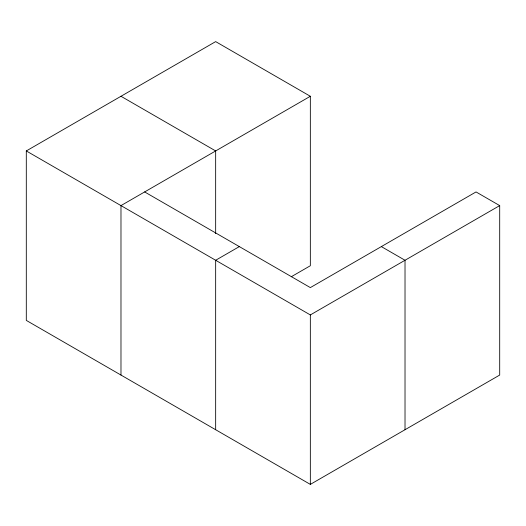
<?xml version="1.0" encoding="UTF-8"?>
<svg xmlns="http://www.w3.org/2000/svg" width="526" height="526" viewBox="0 0 526 526"><rect width="100%" height="100%" fill="white"/><g stroke="black" fill="none" stroke-linecap="round" stroke-linejoin="round"><path stroke-width="0.79" d="M144.65 191.937L310.34 287.597L476.03 191.937L499.7 205.6L499.7 375.058L310.34 484.387L26.3 320.4L26.3 150.942L215.66 41.613L310.34 96.278L310.34 265.735L291.266 276.748M310.34 96.278L120.98 205.6L120.98 375.058M239.33 246.602L215.66 260.265L215.66 429.722M26.3 150.942L310.34 314.929L499.7 205.6M120.98 96.278L215.66 150.942L215.66 233.623M381.35 246.602L405.02 260.265L405.02 429.722M310.34 314.929L310.34 484.387"/></g></svg>
